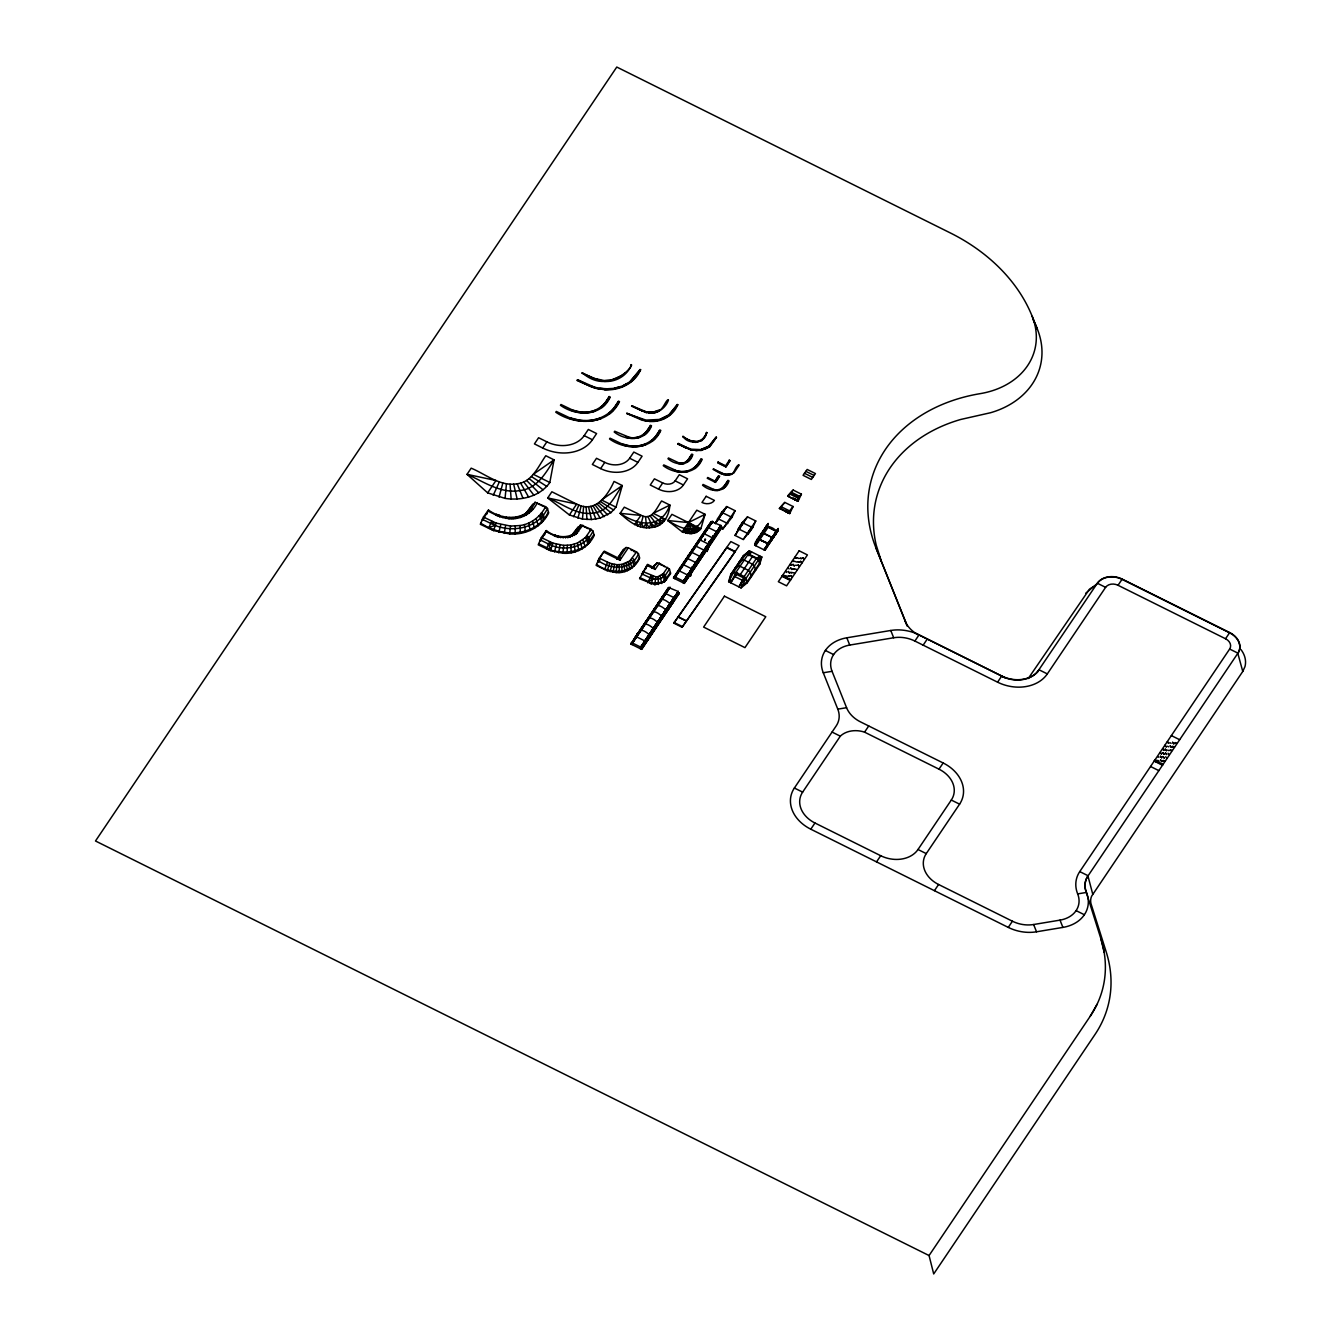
<?xml version="1.0" encoding="UTF-8"?>
<svg xmlns="http://www.w3.org/2000/svg" width="1341" height="1341" viewBox="0 0 1341 1341"><rect width="100%" height="100%" fill="white"/><g stroke="black" fill="none" stroke-linecap="round" stroke-linejoin="round"><path stroke-width="1.5" d="M579.698 421.024L579.698 420.102M580.402 412.827L580.418 411.905M580.904 421.141L580.904 420.236M581.575 412.944L581.575 412.022M582.111 421.275L582.128 420.353M629.918 446.654L629.918 445.732M630.656 438.457L630.672 437.535M631.225 446.788L631.242 445.866M680.239 472.216L680.256 471.294M483.43 517.039L496.153 523.107L510.485 526.074L509.697 533.936L493.589 530.583L480.313 524.281L483.43 517.039L488.459 510.033C502.724 520.71 527.348 521.029 535.093 502.272L545.603 506.697L547.497 508.44L548.687 512.899C541.63 527.382 525.437 535.16 509.697 533.936M541.345 537.59L552.978 543.155L563.706 545.385L562.918 553.23L550.397 550.631L538.227 544.832L541.345 537.59L546.374 530.583C556.766 539.166 575.473 539.82 580.569 524.884L591.079 529.309L592.973 531.053L594.18 535.512C588.615 547.346 575.825 554.353 562.918 553.23M599.276 558.141L609.769 563.22L616.927 564.712L616.139 572.573L607.188 570.713L596.142 565.382L599.276 558.141L604.288 551.134L618.771 558.325L619.978 560.186L628.309 547.815L636.573 551.939L638.45 553.682L639.657 558.141C635.584 567.26 626.247 573.546 616.139 572.573M642.708 571.501L655.682 576.798L654.894 584.693L639.59 578.725L646.882 565.315L647.737 564.477L653.939 567.561L655.146 569.422L659.319 563.237L669.461 569.104L670.668 573.562L664.466 581.927L654.894 584.693M658.448 584.492L658.045 576.68L655.682 576.798M520.392 533.349L519.973 525.555L510.485 526.074M571.232 552.777L570.813 544.982L563.706 545.385M622.073 572.238L621.671 564.444L616.927 564.712M582.312 372.815C609.904 397.087 636.556 362.405 630.79 364.786M590.358 385.822L595.002 387.381L577.636 379.771L577.116 380.542L594.801 388.186L604.741 389.728L614.48 388.823L623.397 386.258L630.89 381.833L636.439 375.866L640.612 369.663L630.203 381.447L640.093 369.412M631.913 405.736C662.705 423.421 662.521 403.289 667.952 399.769M660.225 419.415L645.943 420.102L626.7 413.464L642.104 420.236L649.631 421.409L657.006 420.638L663.745 418.694L669.394 415.358L677.775 404.647L668.706 414.972L660.057 419.331L668.975 415.006L677.255 404.395M683.055 436.328C687.715 445.145 706.171 443.77 706.372 432.456M696.096 450.794L705.651 448.833L709.473 446.57L716.48 437.317L708.786 446.184L700.773 449.587L691.185 449.185L677.859 444.055L690.967 449.989L701.142 450.509L709.657 446.888L716.48 437.317M713.496 468.998C737.114 483.028 731.901 468.897 738.656 464.841M499.724 516.855L499.791 515.464L495.868 514.978L487.604 510.854M767.22 526.275L768.175 527.147L755.67 545.686L755.234 544.664L767.722 526.125L765.309 528.89M754.732 544.815L755.402 545.385L767.722 526.125M506.445 483.799L505.071 498.383C521.247 500.914 540.037 496.539 549.827 482.509L554.051 459.862L545.787 455.739C538.227 466.333 532.142 482.173 517.19 483.783C500.21 486.783 485.811 474.245 471.177 468.16L467.02 474.345L487.671 492.868L505.071 498.383M583.637 506.328L582.447 519.068L591.498 519.537L600.097 518.112L610.926 512.648L616.022 507.183L622.308 485.543L614.044 481.436C607.222 496.472 594.7 513.502 576.68 504.115L551.872 491.778L547.715 497.964L569.389 514.944L582.447 519.068M515.112 533.936L515.296 526.074M567.126 553.23L567.31 545.368M619.14 572.557L619.324 564.712M578.407 420.89L578.491 419.984L569.02 417.504L556.297 411.452L555.777 412.223C575.373 425.751 608.076 425.684 619.492 401.63L618.469 401.11C611.479 415.978 594.147 422.884 578.491 419.984M579.178 412.693L579.262 411.788L572.456 410.011L560.974 404.496L560.454 405.267C575.675 416.481 601.791 416.716 610.189 397.003L609.166 396.483C604.137 407.932 591.364 414.168 579.262 411.788M628.678 446.519L628.761 445.614L621.654 443.754L610.054 438.189L609.535 438.96C625.241 450.425 652.078 450.626 660.811 430.427L659.789 429.908C654.559 441.742 641.266 448.045 628.761 445.614M629.449 438.323L629.532 437.417L614.731 431.232L614.212 432.003C625.56 441.122 645.759 441.675 651.508 425.801L650.486 425.281C647.083 433.545 638.517 439.312 629.532 437.417M678.965 472.015L679.049 471.11M679.719 463.885L679.803 462.997M714.753 490.521L714.837 489.616M704.83 540.557C704.327 540.255 705.332 538.831 705.165 539.753M682.2 531.841L688.453 522.571L705.048 514.324C696.75 535.763 683.977 530.164 667.751 520.526L688.453 522.571L691.503 529.276L691.051 533.684L682.2 531.841L667.751 520.526L671.908 514.341L700.857 528.74L696.063 532.545L691.051 533.684L689.123 529.41L688.453 522.571L696.784 510.2L705.048 514.324L700.857 528.74M705.031 540.306L704.662 539.501M684.43 528.186L683.876 532.561L686.709 529.041L688.453 522.571L699.935 529.896L696.867 526.108M705.165 539.065L705.601 539.451M505.624 525.588L504.233 533.383M560.069 544.999L558.677 552.794M614.496 564.46L613.105 572.255M577.988 412.441L578.105 411.553M600.517 381.012L581.96 373.251M599.745 389.208L590.107 386.309L577.284 380.207M646.613 412.827L631.561 406.172M645.859 421.024L626.867 413.129M574.736 420.135L574.887 419.23M576.798 412.207L576.948 411.301M575.926 420.37L576.094 419.482M577.133 420.621L577.284 419.733M626.146 446L626.314 445.095M628.242 438.071L628.409 437.183M627.454 446.268L627.622 445.38M677.674 471.814L677.842 470.926M669.461 569.104L665.304 575.289L664.281 580.921L661.633 582.48L651.558 583.033L639.975 577.686M793.151 490.052L787.687 496.103L790.536 493.186L798.8 497.293L798.029 501.249L787.687 496.103L793.151 490.052L801.415 494.159L798.029 501.249L797.996 498.098L801.415 494.159M558.325 537.506L558.644 536.182L558.342 537.238L556.012 536.501L545.519 531.405M482.576 520.476L487.236 512.279L486.733 514.29M539.92 504.752L538.194 503.814M542.837 506.127L541.295 505.356M540.49 541.026L545.15 532.83L544.647 534.841M588.313 528.74L583.67 526.426M602.729 553.447L598.907 559.566L598.756 562.466M641.853 574.92L646.513 566.74L646.01 568.735M630.857 643.998L668.556 587.509L678.244 591.515L677.842 593.091L679.082 593.711L641.618 649.346L630.857 643.998L668.556 587.509M632.097 644.619L635.533 636.707L669.98 587.408L632.499 643.043L640.763 647.15L645.876 641.853L645.339 640.529L640.378 648.726M635.533 636.707L632.315 643.764L631.075 643.144M636.556 636.17L632.499 643.043L669.98 587.408L664.683 593.426L669.796 588.129M637.059 634.813L637.478 633.371M637.377 633.539L638.936 633.12M639.188 631.645C640.78 627.689 648.374 633.321 650.033 635.668L649.932 636.975M641.216 628.627L642.389 627.068M642.674 626.565L642.842 626.817M643.362 625.459C644.937 621.503 652.547 627.135 654.207 629.482L654.106 630.806M643.06 627.772L642.574 626.716M645.39 622.442L645.809 621.017M645.608 621.587L647.267 620.766M647.519 619.274C649.111 615.335 656.704 620.95 658.364 623.297L658.263 624.621M649.547 616.257L649.966 614.832M641.618 649.346L679.3 592.856L678.06 592.236L674.925 598.924L678.244 591.515L645.071 640.411M651.005 614.195L649.865 614.983M651.676 613.088C653.268 609.149 660.862 614.765 662.538 617.111L662.437 618.436M651.391 615.402L650.905 614.362M647.468 638.048L647.066 637.813M653.704 610.071L655.498 608.546M641.836 648.491L640.596 647.871L645.876 641.853M647.468 637.361L648.122 638.869M655.85 606.903C657.425 602.964 665.035 608.596 666.695 610.943L666.594 612.25M647.804 640.143L648.239 638.718M655.548 609.216L655.162 608.026L654.039 608.797M657.878 603.903L658.297 602.461M651.374 631.058L651.642 631.175M660.007 600.734C661.599 596.779 669.193 602.411 670.852 604.757L670.751 606.082M651.977 633.975L651.491 631.762M659.722 603.048L659.336 601.841L658.196 602.629M656.453 626.515L655.397 625.442M662.035 597.717L663.829 596.192M662.353 596.443L663.493 595.655L663.879 596.862L663.393 595.806M663.661 595.907L662.555 596.594M656.135 627.789L655.9 625.526M665.555 593.46L669.98 587.408L664.683 593.426M659.956 618.821L660.627 620.33M659.956 619.508L659.856 618.972M660.292 621.604L659.822 619.391M664.784 614.144L663.862 612.502M720.754 526.275L721.776 527.751L684.296 583.385L673.551 578.038L673.769 577.183L711.233 521.548L720.938 525.555L717.619 532.964L720.938 525.555L683.055 582.765M664.466 615.418L664.231 613.172M665.454 613.256L666.142 610.541M668.841 608.378L668.036 606.333M674.791 578.658L678.228 570.746L712.658 521.448L675.193 577.083L683.457 581.189L688.57 575.876L687.765 574.434M668.287 606.45L668.941 607.959M678.228 570.746L675.009 577.803L673.769 577.183M668.623 609.25L668.153 607.02M679.233 570.193L675.193 577.083L712.658 521.448L707.378 527.466L712.473 522.152M673.115 601.791L672.193 600.148M679.736 568.835L680.172 567.411M672.461 600.265L672.897 601.74M681.194 566.79L680.071 567.561M681.379 567.025L679.954 567.981M672.796 603.064L673.216 601.623M681.58 567.981L681.094 566.941M674.339 597.835L678.244 591.515L640.763 647.15L678.244 591.515L674.339 597.835L675.026 598.572L645.792 642.205M685.217 561.175L683.508 564.712L691.788 568.835L692.342 566.757M683.977 563.002L682.1 564.812M685.787 560.974L684.228 561.376M686.039 559.482L687.916 557.705M688.503 555.04L687.682 558.543L695.945 562.65L696.717 560.672L696.784 564.829M679.082 593.711L679.3 592.856M689.525 554.42L688.386 555.459M690.196 553.313L692.023 551.302M689.911 555.627L689.425 554.571M673.819 623.129L730.845 541.58L739.109 545.703L728.917 560.823L682.083 627.253L673.819 623.129L726.939 547.379L735.203 551.503M684.296 583.385L721.994 526.896M693.867 548.486L692.744 549.19M694.118 548.62L693.716 549.056M694.37 547.128L696.247 545.351M677.976 616.944L686.24 621.067M689.626 571.182L690.146 572.087M684.513 582.53L683.273 581.91L688.57 575.876M690.162 571.4L690.598 572.875M698.024 542.3L698.242 543.256L697.756 542.217M698.527 540.943L700.27 539.501M690.498 574.183L690.012 571.97M688.369 575.138L690.431 576.161L691.487 572.02M700.991 536.501L700.17 539.987L708.434 544.094L709.003 542.015M693.213 567.763L690.431 576.161M693.817 565.818L693.917 565.667M692.626 571.015L692.643 570.059M700.89 536.651L702.449 536.249M702.198 536.115L701.075 536.819M702.701 534.757L706.036 530.265M694.655 567.997L695.091 566.572M698.058 558.661L698.477 559.717M698.477 559.029L698.829 561.829M682.083 627.253L734.952 551.855L726.688 547.748M706.606 530.064L705.048 530.483M708.232 527.499L712.658 521.448L707.378 527.466M700.957 558.661L700.874 554.487L700.119 556.465L691.839 552.358L692.66 548.871L694.018 548.771M702.65 553.548L702.785 552.961M711.233 521.548L673.551 578.038M702.986 555.643L702.751 553.38M697.873 542.87L696.817 542.686L696.013 546.173L704.276 550.279L705.048 548.301L705.115 552.475M707.143 549.458L707.059 546.625L706.104 547.162L706.958 546.793M705.031 550.413L707.093 551.436L708.149 547.296M709.188 545.753L707.093 551.436M711.116 540.607L710.965 541.177M709.288 546.29L708.953 542.099M711.317 543.273L711.216 541.094M713.161 535.847L712.607 537.925L704.327 533.802L704.578 531.774M713.06 535.998L713.446 540.105M715.139 534.992L714.736 534.757M714.636 534.908L714.703 533.936M715.474 537.087L715.373 534.908L715.792 535.813M688.469 576.244L717.703 532.612L717.033 531.874L720.938 525.555L683.457 581.189L720.938 525.555L683.457 581.189L688.017 574.568M730.728 574.535L733.661 572.138L735.723 573.16L734.851 576.596L743.132 580.703L744.004 577.284L746.065 578.306L747.255 582.765L741.037 587.928L728.632 581.743L730.728 574.535L743.216 555.995L749.451 550.849L761.856 557.018L759.76 564.226L747.255 582.765M739.863 575.222L752.351 556.683M776.439 531.254L777.562 531.405L764.973 550.313L754.648 545.167L755.402 542.166L768.175 523.443L767.136 526.627M761.202 535.411C750.424 548.838 763.213 533.534 756.542 542.15M757.564 538.965L756.743 541.848M758.805 538.998L759.844 535.813M759.09 538.328L759.677 536.048M760.816 536.014C766.214 529.393 755.05 541.714 765.158 529.125M761.722 532.779L760.8 535.612M762.979 532.813L763.901 529.578L763.264 532.142M766.097 526.711L765.409 528.941M767.991 523.677L754.648 545.167M764.973 550.313L767.605 543.943L766.985 547.346M767.069 546.575L767.689 544.01M767.086 547.396L767.79 544.06M771.226 540.389L771.863 537.825L771.142 541.161M771.259 541.211L772.098 537.305M773.388 537.188L774.042 534.606M774.075 534.942L773.304 537.942L761.621 532.729M775.383 534.204L775.936 531.589L771.813 538.11M775.316 534.975L776.121 531.69M775.416 535.025C780.378 529.628 766.465 524.767 765.946 526.929M765.057 549.542L777.646 531.053L778.132 528.723M778.233 528.773L777.478 531.774L766.147 526.074L776.204 531.405L778.233 528.773L763.951 549.793L778.199 528.438M498.835 532.26L500.83 524.582M554.487 551.922L556.465 544.262M610.105 571.635L612.099 563.958M690.967 449.989L696.113 450.408M693.096 442.061L695.526 442.061M723.805 474.848L726.537 474.898M653.268 576.429L651.273 584.123L648.256 581.81L652.614 578.926L658.582 579.228L663.594 577.099L665.304 575.289L663.409 573.546L667.583 567.36M640.294 526.812L643.127 516.251C653.067 519.235 657.09 507.066 661.599 500.964L669.88 505.071C669.159 515.514 663.627 526.393 652.262 527.415C639.607 529.997 628.745 521.498 620.145 513.352L624.303 507.166L643.127 516.251M685.62 533.131L686.709 529.041L689.24 533.684L689.123 529.41M499.07 497.125L502.841 483.062M573.462 419.867L573.697 418.979M575.574 411.955L575.809 411.067M577.954 518.146L581.24 505.825M624.923 445.748L625.157 444.86M627.052 437.82L627.286 436.948M676.4 471.613L676.635 470.741C686.642 473.826 697.102 468.21 701.108 458.706L702.131 459.225C695.845 475.468 675.294 474.949 663.275 465.696L663.795 464.925L676.635 470.741M678.512 463.701L678.747 462.829C685.016 464.891 689.442 459.041 691.805 454.079L692.828 454.599C689.425 466.618 675.73 465.612 667.969 458.739L668.489 457.968L678.747 462.829M713.395 490.303L713.63 489.415C720.301 491.611 725.481 485.844 727.945 480.313L728.984 480.832C725.28 493.304 710.78 492.365 702.567 485.224L703.086 484.453L713.63 489.415M496.723 514.139L495.868 514.978L499.221 516.419L502.724 517.525L503.009 516.486M582.229 372.865L593.795 378.313L604.137 380.542L614.295 379.436L622.677 375.212L611.027 380.174M682.971 436.378C691.99 443.469 703.053 443.636 706.657 432.439M713.395 469.048L724.039 473.96M704.88 540.373L705.131 540.004M550.397 550.631L552.978 543.155L548.402 543.96L540.138 539.853M607.188 570.713L609.769 563.22M573.261 411.218L573.562 410.363M572.138 410.866L572.456 410.011M569.891 418.727L570.193 417.872M571.048 419.096L571.367 418.241M574.384 411.57L574.702 410.715M572.221 419.465L572.523 418.61M622.475 444.961L622.777 444.106M625.878 437.451L626.18 436.596M623.733 445.363L624.051 444.508M675.193 471.16L675.495 470.322M604.54 569.556L607.54 562.248M736.829 532.193L742.294 522.521L747.49 516.855L755.771 520.979L752.636 527.667L743.266 539.518L735.002 535.411L737.081 532.31M488.577 528.388L491.711 521.146L495.215 525.488C513.754 532.947 538.462 527.7 547.497 508.44M647.854 582.849L650.988 575.607L652.614 578.926L641.501 573.747M496.153 523.107L493.589 530.583L480.698 523.241M505.758 518.447L506.311 517.173L506.311 518.28C518.816 520.71 532.109 514.408 537.339 502.573M686.19 448.196L678.026 443.72M690.799 441.223L682.703 436.764M721.307 473.926L713.144 469.434M573.579 516.754L578.91 505.088M493.237 495.282L499.338 481.955M1037.146 672.394L1097.34 583.234A18.74 14.567 14.2 0 1 1122.199 579.094L1229.714 632.566A18.74 14.567 14.2 0 1 1237.927 653.151L1087.953 875.991A28.111 21.842 14.2 0 0 1086.394 892.72L1100.894 938.717A142.129 110.448 14.2 0 1 1090.384 1016.009L929.062 1255.545L933.705 1273.95L1095.044 1034.414A151.499 117.74 14.2 0 0 1106.241 952.026L1090.971 903.616A18.724 14.55 14.2 0 1 1091.675 896.09L1242.772 671.439L1244.968 666.645A28.195 21.909 14.2 0 0 1240.978 649.597M790.536 493.186L791.374 492.231L799.655 496.354L798.8 497.293M715.373 523.577L726.822 506.58L721.626 512.245L715.105 523.443L726.822 506.58L735.086 510.686L731.968 517.391L722.598 529.242L735.086 510.686M765.074 549.961L765.158 549.592M777.646 531.053L776.791 531.271M789.698 513.603L793.101 506.529L784.82 502.422L779.372 508.474L789.698 513.603L789.547 510.887L793.101 506.529M718.173 462.042L717.653 462.813L725.917 466.936L730.091 460.751L729.051 460.231M728.632 581.743L733.661 572.138L746.149 553.598L749.451 550.849M735.723 573.16L730.694 582.782L737.466 572.741M744.004 577.284L738.958 586.889L742.361 581.793M741.037 587.928L746.065 578.306L758.553 559.767L761.856 557.018M549.626 541.697L546.491 548.938C561.091 553.749 578.859 553.934 590.006 541.697L588.816 537.238L586.922 535.495L591.079 529.309M1090.267 1016.193L1097.022 1004.342M634.595 524.666L640.847 515.397L620.145 513.352C637.897 525.454 660.878 529.661 669.88 505.071L653.268 513.335L665.672 519.503M499.221 516.419L499.791 515.464L496.874 515.631M556.599 535.545L556.012 536.501L554.654 534.69L553.783 535.528M715.306 523.51L726.822 506.58M569.389 514.944L576.68 504.115L547.715 497.964C562.499 503.613 576.948 515.95 593.862 513.016C608.596 511.424 614.765 495.952 622.308 485.543L601.539 499.975L616.022 507.183M508.842 518.766L509.63 517.509L509.949 518.649M487.671 492.868L495.986 480.497L467.02 474.345C483.749 481.587 500.914 494.091 520.241 490.504C537.104 488.761 546.005 472.652 554.051 459.862L533.299 474.295L549.827 482.509M546.86 441.843L538.596 437.736L534.439 443.905L542.703 448.028L546.86 441.843A28.111 21.842 14.2 0 0 584.173 435.641L592.437 439.747L596.594 433.562L588.33 429.455L584.173 435.641M532.763 504.166L526.443 512.782L533.165 508.759L530.919 508.457L527.985 510.854L535.093 502.272M604.137 381.38C615.603 382.487 627.337 375.597 631.309 365.037M545.603 506.697C540.507 516.57 531.153 524.08 519.973 525.555M604.741 389.728C619.324 390.952 635.014 383.241 640.612 369.663M548.435 511.96C538.043 533.802 508.842 537.858 488.979 527.348L495.215 525.488L482.207 519.302M604.791 462.394L596.51 458.287L592.353 464.455L600.617 468.579L604.791 462.394A18.74 14.567 14.2 0 0 629.65 458.253L637.914 462.36L642.088 456.191L633.824 452.068L629.65 458.253M578.239 526.795L571.434 535.662L574.032 533.634L575.943 534.305L582.815 525.203M649.044 413.078C657.727 414.034 665.823 407.765 668.472 400.02M592.973 531.053C585.631 547.983 563.673 552.106 548.402 543.96L550.732 549.575L538.613 543.792M649.631 421.409C661.431 422.516 673.635 415.542 677.775 404.647M593.929 534.59L587.643 543.423L588.816 537.238L585.078 537.808L577.351 543.105L570.813 544.982M662.705 482.944L654.425 478.838L650.268 485.006L658.532 489.13L662.705 482.944A9.37 7.275 14.2 0 0 675.143 480.866L683.407 484.989L687.564 478.804L679.3 474.697L675.143 480.866M616.877 559.18L623.112 549.911L626.046 547.514L628.309 547.815M617.262 558.996L623.733 549.408M618.771 558.325L626.046 547.514M695.493 442.446L701.879 440.602L707.176 432.69M621.671 564.444L629.683 561.041L636.573 551.939M700.907 449.671L709.037 446.218L715.977 437.065M638.45 553.682C632.047 570.528 610.373 570.042 598.052 560.404M639.406 557.202C632.483 574.82 609.619 574.401 596.544 564.343M652.044 568.416L657.056 562.935L659.319 563.237M654.743 564.829L652.447 568.249L657.056 562.935M714.485 481.872L718.642 475.686L719.681 476.206L715.507 482.391L707.243 478.268L707.763 477.497L716.027 481.62M718.089 462.092L725.582 465.83L729.353 460.214M725.917 466.936L729.873 460.483M726.52 475.284L733.711 473.205L739.176 465.109M670.416 572.624L664.281 580.921L666.511 579.731L665.304 575.289M692.174 567.662L713.362 535.947M655.363 624.621L655.933 625.761M663.694 612.267L664.13 613.491M735.002 535.411L747.49 516.855M743.266 539.518L755.771 520.979M743.819 555.492L731.331 574.049L729.672 579.748L731.75 580.77M757.464 538.914L769.147 544.128L769.902 541.127M767.873 543.775L757.816 538.445M772.03 537.59L762.342 532.209M733.661 572.138L735.907 572.456L748.395 553.9L756.676 558.024L758.553 559.767L759.76 564.226M756.827 541.479L755.234 544.664M735.538 574.35L736.326 573.194M755.218 544.982L767.706 526.426M748.63 555.71L751.513 551.872L748.211 554.621L746.149 553.598L743.216 555.995M746.065 578.306L744.171 576.563L756.676 558.024M757.648 538.68L767.689 543.122L767.538 544.228M776.02 530.751L775.97 531.924M743.836 579.228L740.014 584.894L742.076 585.916L747.021 581.843L759.509 563.287L761.168 557.588L759.09 556.549M742.612 581.474L743.652 579.932M757.699 559.08L759.777 555.979L756.492 558.728L758.553 559.767M764.621 549.659L777.244 530.852M786.748 572.49L785.675 571.232M789.145 568.936L788.055 567.679M784.468 576.295L784.938 575.607L783.11 575.423M785.709 575.675L786.949 576.295M795.28 561.46L796.52 562.08M797.677 557.906L798.918 558.526M795.481 565.282L797.074 565.349M793.269 572.641L794.509 573.261M795.666 569.087L796.906 569.707M1229.647 649.044L1079.756 871.6L1088.02 875.707A28.111 21.842 14.2 0 0 1086.461 892.435A37.481 29.133 14.2 0 1 1062.91 927.402L1036.526 931.794A37.481 29.133 14.2 0 1 1008.264 927.402L810.785 829.191A37.481 29.133 14.2 0 1 794.375 788.022L836.214 725.883A28.111 21.842 14.2 0 0 837.79 709.154L823.273 672.763A37.481 29.133 14.2 0 1 846.825 637.796L890.776 630.471A37.481 29.133 14.2 0 1 919.054 634.863L1001.744 675.998A28.111 21.842 14.2 0 0 1039.04 669.779L1047.321 673.903L1105.604 587.358A9.37 7.275 14.2 0 1 1118.042 585.279L1225.54 638.752A9.37 7.275 14.2 0 1 1229.647 649.044L1237.927 653.151M926.262 853.614L917.998 849.507A28.111 21.842 14.2 0 1 880.702 855.709L814.959 823.005A28.111 21.842 14.2 0 1 802.639 792.129L840.321 736.175A22.562 17.534 14.2 0 1 864.559 732.152L938.985 769.164A28.111 21.842 14.2 0 1 951.305 800.041L959.586 804.164L926.262 853.614A28.111 21.842 14.2 0 0 938.583 884.49L1012.421 921.217A28.111 21.842 14.2 0 0 1033.626 924.519L1060.01 920.127A28.111 21.842 14.2 0 0 1077.661 893.894A37.481 29.133 14.2 0 1 1079.756 871.6M823.273 672.763L832.057 671.305A28.111 21.842 14.2 0 1 849.725 645.071L893.676 637.763A28.111 21.842 14.2 0 1 914.88 641.048L919.054 634.863M864.559 732.152L868.733 725.967M923.161 645.155L927.318 638.986M810.785 829.191L814.959 823.005M876.528 861.894L880.702 855.709M938.985 769.164L943.159 762.979L860.453 721.86A28.111 21.842 14.2 0 1 846.573 707.696L832.057 671.305M914.88 641.048L997.587 682.183L1001.744 675.998M1028.229 678.546L1089.395 589.286A28.195 21.909 14.2 0 1 1094.91 586.034M917.998 849.507L951.305 800.041M1118.042 585.279L1122.199 579.094M934.426 890.675L938.583 884.49M1008.264 927.402L1012.421 921.217M1225.54 638.752L1229.714 632.566M1155.02 760.263L1157.132 760.397L1156.244 762.124M1157.719 756.659L1158.959 757.279M1157.92 760.464L1159.16 761.085M1167.491 746.25L1168.732 746.87M1169.888 742.696L1171.129 743.316M1167.676 750.055L1168.916 750.675M1166.72 758.051L1165.647 756.777M1169.117 754.497L1168.028 753.223M804.466 473.289L803.075 475.317L811.339 479.441L815.445 473.574L807.181 469.451L804.466 473.289L812.73 477.396M645.339 640.529L640.763 647.15L674.221 597.131M586.922 535.495L585.078 537.808L586.805 539.736L587.861 544.396M779.372 508.474L784.82 502.422M511.91 518.749L512.933 517.509L513.553 518.649M526.443 512.782L528.605 510.351L531.321 511.072M642.205 410.815L646.714 412.005L631.812 405.787M658.045 576.68L663.409 573.546L664.466 581.927M622.425 375.178L624.839 373.217M527.03 512.312L524.582 514.491L527.181 512.463L529.092 513.134M517.375 518.129L514.894 518.431L516.168 517.157L517.073 518.263M567.494 537.49L575.943 534.305M780.278 508.926L780.965 508.323L788.793 513.15M1085.657 593.309L1097.256 583.519A18.74 14.567 14.2 0 1 1122.132 579.379L1229.63 632.851A18.74 14.567 14.2 0 1 1237.844 653.436L1242.772 671.439M788.592 496.556L797.124 500.796M569.137 536.92L570.83 535.512L572.272 536.467M580.569 524.884L572.557 534.623L575.339 532.427L577.435 532.93L576.412 531.07L573.127 534.171L576.412 531.07L578.658 531.388M739.059 562.181L741.992 559.767L744.238 560.085L752.502 564.209L754.396 565.936L755.586 570.394M734.885 568.366L737.818 565.952L740.064 566.271L748.345 570.378L750.222 572.121L751.429 576.58M570.143 536.551L571.97 535.243M686.558 447.458L678.278 443.335M626.75 383.811L622.878 385.772L630.454 381.481M525.119 514.072L520.006 517.19M585.816 383.945L577.535 379.821M640.059 409.877L642.272 410.748M646.697 411.905L653.553 411.989L659.537 409.86M568.685 537.288L570.629 536.165M618.67 387.264L614.178 388.27L623.079 385.839M655.699 411.503L657.509 410.732M709.875 543.038L711.887 542.435M692.174 569.305L694.185 568.701M667.181 608.998L669.193 608.395M731.197 473.658L724.023 474.044M618.402 558.594L620.581 557.973M558.342 537.238L570.176 537.221M837.79 709.154L846.573 707.696M1077.661 893.894L1086.461 892.435M696.717 542.837L697.622 542.753M692.559 549.022L693.465 548.922M688.386 555.208L689.559 555.241M645.708 621.168L646.697 620.95M641.534 627.353L641.736 627.504M638.182 633.589L637.277 633.941M595.002 387.381L604.724 388.89L614.295 388.354M653.553 411.989L649.027 412.24M721.626 512.245L731.968 517.391M717.452 518.431L727.794 523.577M609.568 388.873L599.846 388.387M772.282 537.439L773.489 537.238M768.108 543.625L769.332 543.423M600.567 380.643L604.171 381.012M599.796 388.84L604.757 389.359M646.68 412.458L649.061 412.693M645.909 420.655L649.664 421.04M746.149 553.598L748.395 553.9M693.297 441.256L695.426 441.507M597.131 379.453L600.617 380.19M502.724 517.525L506.311 518.28M690.95 440.871L693.18 441.709M686.341 447.86L691.068 449.621M721.458 473.574L723.905 474.496M1005.012 677.741L915.836 633.388M572.523 534.657L574.216 535.495M526.493 514.927L524.8 514.089L520.459 516.821L522.152 515.43L523.593 516.386M1097.34 583.234L1105.604 587.358M805.824 471.328L814.104 475.435M608.63 397.254L609.669 397.774M617.95 401.881L618.972 402.401M608.11 398.026L609.149 398.545M617.413 402.652L618.452 403.172M607.59 398.797L608.63 399.316M616.894 403.423L617.933 403.943M607.071 399.568L608.11 400.087M616.374 404.194L617.413 404.714M606.551 400.339L607.59 400.858M615.854 404.965L616.894 405.485M606.031 401.127L607.071 401.63M615.335 405.753L616.374 406.256M605.512 401.898L606.551 402.401M614.815 406.524L615.854 407.027M789.715 493.991L797.996 498.098M604.992 402.669L606.031 403.172M614.295 407.295L615.335 407.798M649.949 426.052L650.988 426.572M659.252 430.679L660.292 431.199M649.43 426.824L650.469 427.343M658.733 431.45L659.772 431.97M648.91 427.595L649.949 428.114M658.213 432.221L659.252 432.741M717.821 462.477L725.833 466.467M648.39 428.382L649.43 428.885M657.693 433.009L658.733 433.512M647.871 429.154L648.91 429.656M657.174 433.78L658.213 434.283M647.351 429.925L648.39 430.427M656.654 434.551L657.693 435.054M646.831 430.696L647.871 431.215M656.135 435.322L657.174 435.842M646.312 431.467L647.351 431.986M655.615 436.093L656.654 436.613M691.269 454.867L692.308 455.37M700.572 459.494L701.611 459.997M690.749 455.638L691.788 456.141M700.052 460.265L701.092 460.768M690.229 456.409L691.269 456.912M699.533 461.036L700.572 461.539M689.71 457.18L690.749 457.683M699.013 461.807L700.052 462.31M689.19 457.952L690.229 458.471M698.493 462.578L699.533 463.098M688.671 458.723L689.71 459.242M697.974 463.349L699.013 463.869M688.151 459.494L689.19 460.013M697.454 464.12L698.493 464.64M687.631 460.265L688.671 460.784M696.934 464.891L697.974 465.411M781.283 506.781L789.547 510.887M718.122 476.457L719.162 476.977M727.425 481.084L728.465 481.603M717.603 477.228L718.642 477.748M726.906 481.872L727.945 482.374M717.083 478.016L718.122 478.519M726.386 482.643L727.425 483.146M716.563 478.787L717.603 479.29M725.867 483.414L726.906 483.917M716.044 479.558L717.083 480.061M725.347 484.185L726.386 484.688M715.524 480.329L716.563 480.849M724.827 484.956L725.867 485.476M724.308 485.727L725.347 486.247M723.788 486.498L724.81 487.018M775.869 531.874L776.121 531.354M764.957 529.427L765.895 526.594L764.873 529.779M743.015 521.85L743.853 522.269M752.117 526.376L752.955 526.795M763.146 532.092L764.001 533.316M1171.363 735.589L1179.627 739.696M742.294 522.521L752.636 527.667M772.165 537.976L767.521 543.34M741.774 523.308L742.813 523.811M751.077 527.935L752.117 528.438M741.255 524.08L742.294 524.582M750.558 528.706L751.597 529.209M740.735 524.851L741.774 525.354M750.038 529.477L751.077 529.98M740.215 525.622L741.255 526.125M749.518 530.248L750.558 530.768M1175.219 742.562L1174.75 743.266L1176.878 743.383L1175.068 743.216M739.696 526.393L740.735 526.912M748.999 531.019L750.038 531.539M739.176 527.164L740.215 527.683M748.479 531.79L749.518 532.31M801.868 558.242L799.957 558.225L801.499 558.778M738.656 527.935L739.696 528.455M747.96 532.561L748.999 533.081M758.989 538.277L759.844 539.501M738.137 528.706L748.462 533.852M795.247 557.018L794.777 557.705L796.906 557.839L795.096 557.655M737.801 529.578L738.64 529.997M746.92 534.104L747.758 534.523M1172.822 746.116L1172.352 746.82L1174.481 746.937L1172.671 746.769M799.471 561.795L797.56 561.778L799.119 562.332M792.849 560.572L792.38 561.259L794.509 561.393L792.699 561.209M1170.425 749.669L1169.955 750.373L1172.084 750.491L1170.274 750.323M720.536 527.13L721.776 527.751M790.452 564.125L789.983 564.812L792.112 564.947L790.302 564.762M794.693 568.902L792.766 568.886L794.325 569.439M708.501 527.633L716.764 531.74M792.296 572.456L790.369 572.439L791.928 572.993M748.764 551.419L750.826 552.442M1163.25 760.33L1162.781 761.034L1164.893 761.152L1163.083 760.984M749.25 555.14L755.452 558.225M789.899 576.01L787.988 575.993L789.531 576.563M1154.702 760.313L1162.965 764.437M782.49 575.524L790.771 579.647M1154.45 760.699L1162.714 764.823M782.239 575.909L790.503 580.033M1154.182 761.085L1162.446 765.208M710.831 541.06L711.635 541.999M781.971 576.312L790.251 580.418M1150.544 766.499L1158.808 770.606M702.5 553.431L703.304 554.369M735.907 572.456L744.171 576.563M698.343 559.616L699.248 560.387M694.42 565.751L694.973 566.723M692.241 566.908L692.727 569.707M679.351 570.897L687.615 575.004M630.907 549.927L632.248 550.598M633.623 551.386L635.349 552.14M660.158 564.477L661.716 565.248M663.259 566.019L664.616 566.69M825.352 650.452L833.616 654.576M646.882 565.315L655.146 569.422M603.433 551.956L619.978 560.186M642.356 572.925L643.378 573.445M598.907 559.566L599.947 560.085M665.807 593.594L674.087 597.7M677.892 616.625L686.173 620.732M673.987 622.425L682.267 626.532M832.057 732.069L840.321 736.175M636.657 636.858L644.937 640.981M1076.102 910.623L1084.366 914.73M794.375 788.022L802.639 792.129M929.062 1255.545L95.496 840.991L616.776 67.05L950.383 232.965A165.664 128.736 14.2 0 1 1032.201 316.375L1037.398 329.199A92.227 71.676 14.2 0 1 990.496 412.743L960.726 419.465A156.26 121.444 14.2 0 0 876.193 544.982L881.322 561.276L907.22 626.197M600.315 501.517L613.709 510.066M531.455 476.608L546.759 486.381M613.709 408.033L614.714 408.586M604.405 403.406L605.411 403.959M613.072 408.837L614.061 409.391M603.819 404.144L604.808 404.714M612.435 409.642L613.424 410.195M655.028 436.831L656.034 437.401M645.742 432.188L646.731 432.757M654.358 437.669L655.363 438.239M696.264 465.629L697.253 466.182M603.232 404.881L604.188 405.502M611.848 410.38L612.803 410.983M645.155 432.908L646.127 433.529M653.771 438.406L654.726 439.027M687.045 460.902L687.983 461.505M695.577 466.35L696.532 466.953M723.101 487.236L724.056 487.839M651.91 514.793L662.286 523.141M598.824 502.909L610.926 512.648M529.209 478.67L543.038 489.817M694.889 467.087L695.811 467.741M653.067 439.06L653.972 439.714M644.468 433.562L645.373 434.216M652.246 439.814L653.168 440.468M611.094 411.067L611.999 411.721M609.602 412.441L610.507 413.095M722.43 487.956L723.285 488.66M686.441 461.539L687.313 462.243M694.219 467.808L695.074 468.512M643.764 434.199L644.635 434.903M651.542 440.468L652.396 441.172M610.356 411.754L611.211 412.458M602.511 405.535L603.383 406.239M601.791 406.206L602.662 406.893M601.086 406.859L601.958 407.563M608.864 413.129L609.719 413.833M697.521 531.824L688.453 522.571M519.252 516.453L520.442 517.509M597.097 504.082L607.674 514.877M526.627 480.447L538.713 492.784M632.399 558.107L634.259 559.901L635.416 564.41M695.51 527.566L698.812 530.935L693.683 528.656L692.811 533.483L691.503 529.276M631.175 559.666L632.918 561.594L633.958 566.254M538.998 515.967L540.741 517.911L541.781 522.571L544.278 518.146L540.741 517.911L541.446 512.882L543.323 514.626L544.53 519.084M650.083 515.866L657.71 525.84M595.169 505.054L604.053 516.704M523.728 481.905L533.886 495.215M567.008 536.618L567.93 537.724M662.035 574.971L663.594 577.099M629.683 561.041L632.097 567.964M582.832 539.87L585.246 546.81M536.014 518.732L538.428 525.672M767.689 543.122L768.007 544.161M743.819 577.988L735.538 573.881L736.058 573.11L735.371 575.825L735.287 574.736M589.872 529.511L590.727 530.734M544.396 506.898L545.234 508.122M645.038 444.072L645.608 444.927M639.339 436.579L639.908 437.434M643.898 444.474L644.468 445.329M600.483 417.822L601.053 418.677M594.817 410.329L595.387 411.184M599.427 418.191L599.997 419.046M598.371 418.576L598.941 419.431M593.057 505.808L600.097 518.112M520.559 483.028L528.605 497.075M696.063 532.545L693.683 528.656L694.487 533.115M627.957 562.214L629.935 569.456M580.251 541.647L582.229 548.888M532.561 521.096L534.539 528.337M683.893 462.762L684.396 463.634M687.296 470.909L687.799 471.781M638.35 436.931L638.852 437.803M642.892 444.826L643.395 445.715M593.795 410.681L594.298 411.57M592.789 411.033L593.292 411.922M597.332 418.945L597.835 419.817M661.683 516.872L664.147 521.431L658.967 519.788L660.124 524.633L655.313 521.951L655.079 526.778L650.955 523.208L647.904 516.503M564.963 536.836L565.584 537.976M906.432 623.816L876.059 548.201A165.664 128.736 14.2 0 1 980.154 393.651A82.824 64.368 14.2 0 0 1032.201 316.375M641.819 445.078L642.238 445.966M637.31 437.166L637.746 438.054M640.596 445.346L641.032 446.251M596.209 419.197L596.628 420.085M591.716 411.285L592.152 412.173M595.086 419.448L595.505 420.353M590.643 411.519L591.079 412.425M593.962 419.699L594.381 420.605M660.208 576.043L661.716 583.553M626.029 563.203L627.521 570.679M577.351 543.105L578.843 550.581M528.689 523.057L530.181 530.533M590.811 506.311L595.89 519.051M517.19 483.783L523.007 498.349M876.059 548.201L881.322 561.276M1060.01 920.127L1062.91 927.402M1033.626 924.519L1036.526 931.794M890.776 630.471L893.676 637.763M846.825 637.796L849.725 645.071M718.424 489.666L718.776 490.571M682.938 463.047L683.307 463.952M686.206 471.227L686.575 472.133M636.254 437.401L636.623 438.306M639.523 445.598L639.875 446.503M589.571 411.771L589.923 412.676M592.839 419.951L593.191 420.873M623.917 563.941L624.889 571.601M574.183 544.228L575.155 551.889M524.482 524.549L525.437 532.209M685.016 471.294L685.301 472.2M638.4 445.715L638.685 446.637M635.148 437.518L635.45 438.44M637.126 445.849L637.411 446.771M591.666 420.085L591.951 421.007M588.448 411.888L588.733 412.81M590.493 420.219L590.778 421.141M587.308 412.022L587.609 412.927M589.319 420.336L589.604 421.258M652.262 527.415L650.955 523.208L649.329 527.734L646.211 523.459L645.541 516.62M588.464 506.58L591.498 519.537M562.851 536.836L563.17 537.992M513.67 484.168L517.14 498.986M1087.953 875.991L1092.747 894.196M1100.827 938.499L1104.129 952.177M717.234 489.733L717.452 490.655M681.899 463.098L682.116 464.02M683.826 471.361L684.044 472.283M634.058 437.652L634.276 438.574M636.003 445.983L636.221 446.905M586.201 412.14L586.419 413.062M588.146 420.471L588.364 421.392M686.709 529.041L687.43 533.5M682.636 471.429L682.787 472.35M634.846 445.983L634.997 446.905M632.935 437.652L633.069 438.574M633.539 445.983L633.69 446.905M586.939 420.471L587.09 421.392M585.045 412.14L585.196 413.062M585.732 420.471L585.883 421.409M583.888 412.14L584.022 413.062M584.542 420.471L584.676 421.409M636.824 521.012L637.377 525.873L641.384 522.722L643.294 527.432L646.211 523.459L646.328 527.734M796.487 499.623L796.588 500.528M795.967 499.355L796.051 500.26M795.431 499.087L795.531 499.992M794.895 498.835L794.995 499.74M794.358 498.567L794.459 499.472M793.838 498.299L793.922 499.204M793.302 498.031L793.403 498.936M586.067 506.58L586.989 519.537M510.066 484.185L511.122 499.003M771.796 537.154L772.014 538.21M767.639 543.323L767.84 544.396M647.737 564.477L647.871 565.969M554.654 534.69L554.788 536.182M546.374 530.583L546.508 532.075M488.459 510.033L488.593 511.524M716.044 489.8L716.111 490.722M680.859 463.148L680.926 464.087M681.463 471.496L681.53 472.418M631.795 437.652L631.862 438.574M632.399 445.983L632.466 446.905M582.732 412.14L582.799 413.078M583.335 420.487L583.402 421.409M788.206 511.927L788.257 512.899M787.67 511.659L787.737 512.631M787.15 511.39L787.201 512.363M786.614 511.122L786.664 512.094M786.077 510.854L786.128 511.826M785.541 510.603L785.608 511.575M785.021 510.334L785.072 511.307M560.739 536.618L560.756 537.741M918.971 635.148A28.111 21.842 14.2 0 1 905.091 621M1038.973 670.064A28.111 21.842 14.2 0 1 1001.677 676.283M1032.637 318.622A175.051 136.044 14.2 0 1 1037.398 329.199M943.159 762.979A37.481 29.133 14.2 0 1 959.586 804.164M1047.321 673.903A37.481 29.133 14.2 0 1 997.587 682.183M637.914 462.36A28.111 21.842 14.2 0 1 600.617 468.579M592.437 439.747A37.481 29.133 14.2 0 1 542.703 448.028M683.407 484.989A18.74 14.567 14.2 0 1 658.532 489.13M706.154 496.304L701.98 502.473A9.37 7.275 14.2 0 0 714.418 500.411L706.154 496.304M724.442 596.175L703.623 627.085L744.959 647.636L765.778 616.743L724.442 596.175M799.152 550.799L778.333 581.709L786.597 585.833L807.416 554.923L799.152 550.799M788.257 571.484L789.447 573.009L788.257 571.484M790.654 567.93L791.844 569.456L790.654 567.93M793.051 564.377L794.224 565.885L793.051 564.377M791.039 575.557L792.229 577.066L791.039 575.557M798.213 564.879L799.404 566.405L798.213 564.879M800.611 561.326L801.801 562.851L800.611 561.326M803.008 557.772L804.198 559.298L803.008 557.772M1160.267 752.469L1161.457 753.977L1160.267 752.469M1162.664 748.915L1163.854 750.424L1162.664 748.915M1165.061 745.345L1166.251 746.87L1165.061 745.345M1167.458 741.791L1168.631 743.316L1167.458 741.791M1160.468 756.274L1161.658 757.782L1160.468 756.274M1162.865 752.72L1164.038 754.229L1162.865 752.72M1165.245 749.166L1166.435 750.675L1165.245 749.166M1160.652 760.079L1161.842 761.604L1160.652 760.079M1163.049 756.525L1164.239 758.051L1163.049 756.525M1165.446 752.971L1166.636 754.497L1165.446 752.971M1170.24 745.864L1171.414 747.39L1170.24 745.864M1172.637 742.311L1173.811 743.819L1172.637 742.311"/></g></svg>
